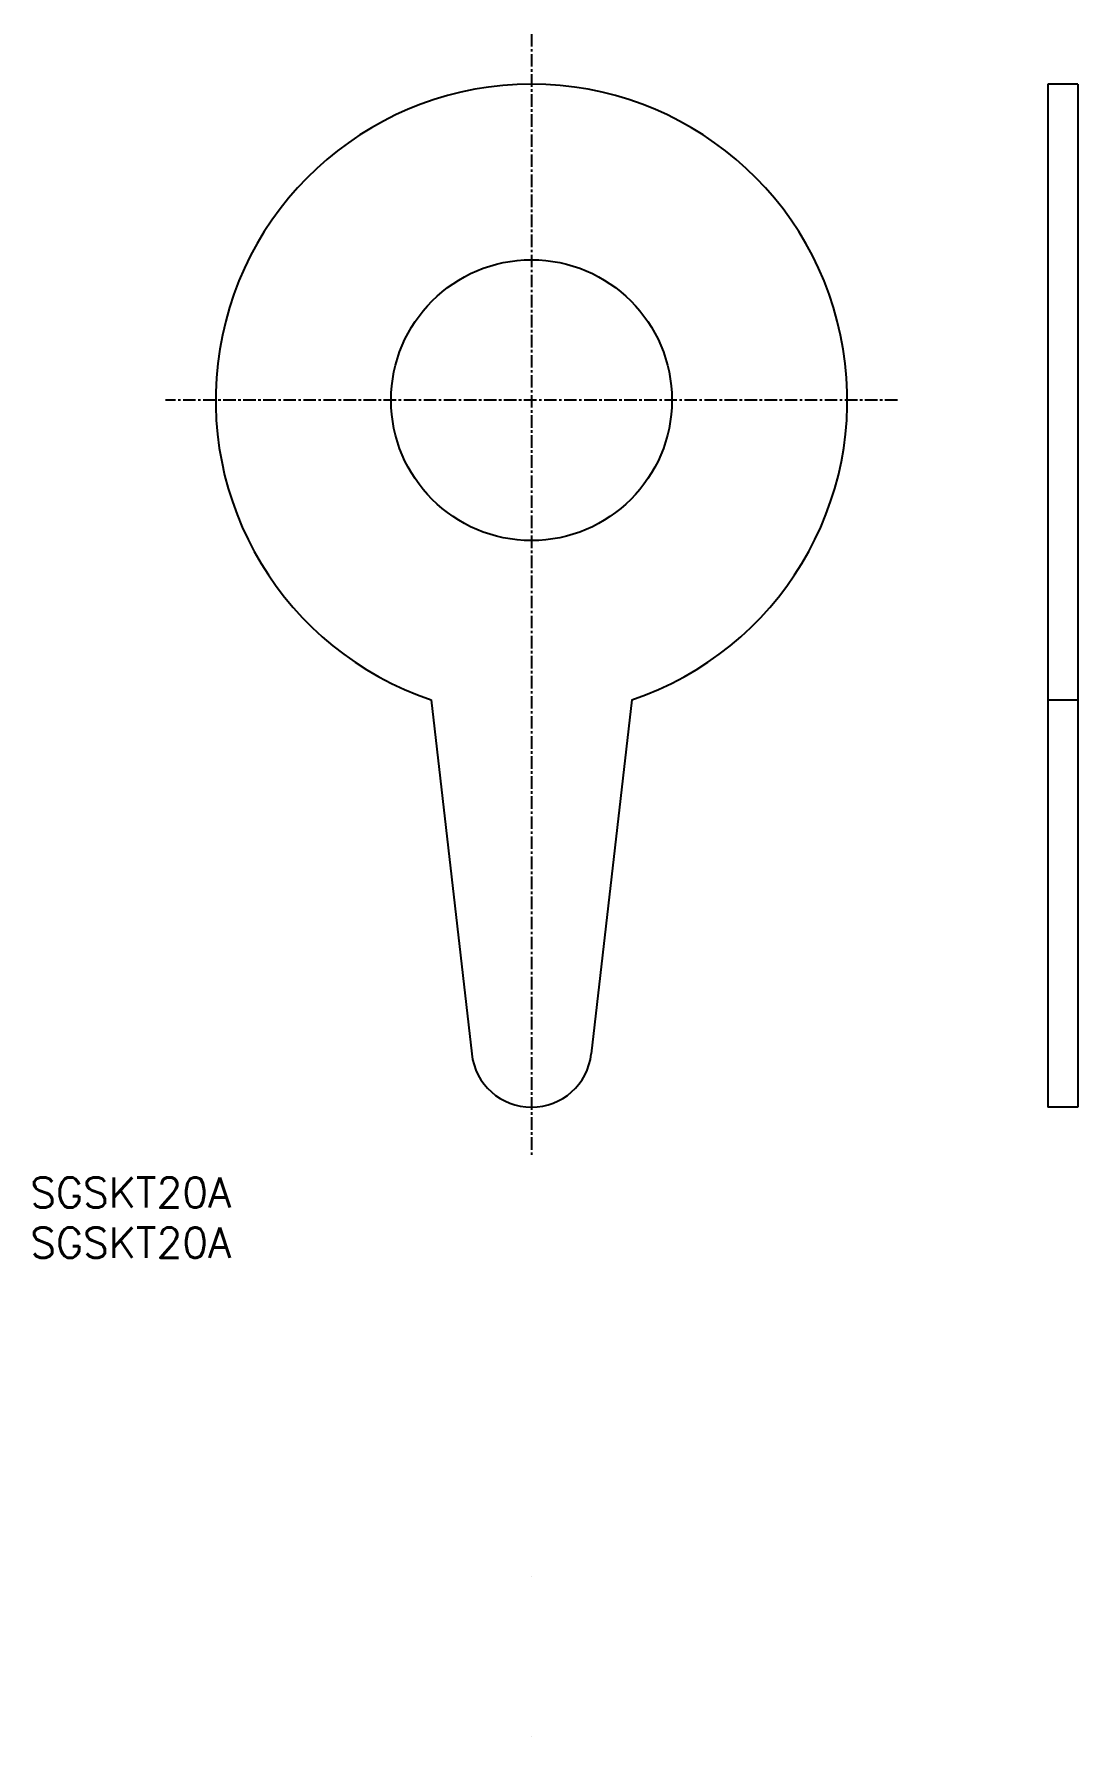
# Model space of a CAD drawing. Extents: x 0 to 104, y -48 to 122.
import ezdxf

# ---------------------------------------------------------------- set-up
doc = ezdxf.new("R2010")
doc.units = 0
doc.linetypes.add('CENTER', pattern=[2, 1.25, -0.25, 0.25, -0.25])
doc.layers.get('0').update_dxf_attribs({"linetype": 'CONTINUOUS'})
doc.layers.add('CENTER', color=1, linetype='CENTER')
doc.styles.get("Standard").update_dxf_attribs({"font": 'txt.shx'})

# ---------------------------------------------------------------- blocks, each defined once
blk = doc.blocks.new('*U4')
at = {"color": 7, "linetype": 'CONTINUOUS'}
blk.add_text('SGSKT20A', height=3, dxfattribs=at).set_placement((0, 0))
blk = doc.blocks.new('*U5')
at = {"color": 7, "linetype": 'CONTINUOUS'}
blk.add_text('SGSKT20A', height=3, dxfattribs=at).set_placement((0, 5))

msp = doc.modelspace()

# ---------------------------------------------------------------- linework, layer by layer
at = {"color": 7, "linetype": 'CONTINUOUS'}
for p, q in [((104.5, 117), (101.5, 117)), ((101.5, 117), (101.5, 15)), ((104.5, 117), (104.5, 15)), ((40, 55.63), (44.04, 20.32)), ((60, 55.63), (55.96, 20.32)), ((101.5, 55.63), (104.5, 55.63)), ((104.5, 15), (101.5, 15)), ((50, -31.8), (50, -31.8)), ((50, -31.8), (50, -31.8)), ((50, -47.78), (50, -47.78)), ((50, -47.78), (50, -47.78))]:
    msp.add_line(p, q, dxfattribs=at)
msp.add_circle((50, 85.5), 14, dxfattribs=at)
for centre, radius, start, end in [((50, 85.5), 31.5, 288.5094, 251.4906), ((50, 21), 6, 186.5251, 353.4749)]:
    msp.add_arc(centre, radius, start, end, dxfattribs=at)
at = {"layer": 'CENTER', "color": 1, "linetype": 'CENTER'}
for p, q in [((50, 122), (50, 10)), ((86.5, 85.5), (13.5, 85.5))]:
    msp.add_line(p, q, dxfattribs=at)

# ---------------------------------------------------------------- block references
at = {"color": 7, "linetype": 'CONTINUOUS'}
for name in ['*U5', '*U4']:
    msp.add_blockref(name, (0, 0), dxfattribs=at)

doc.saveas('drawing.dxf')
